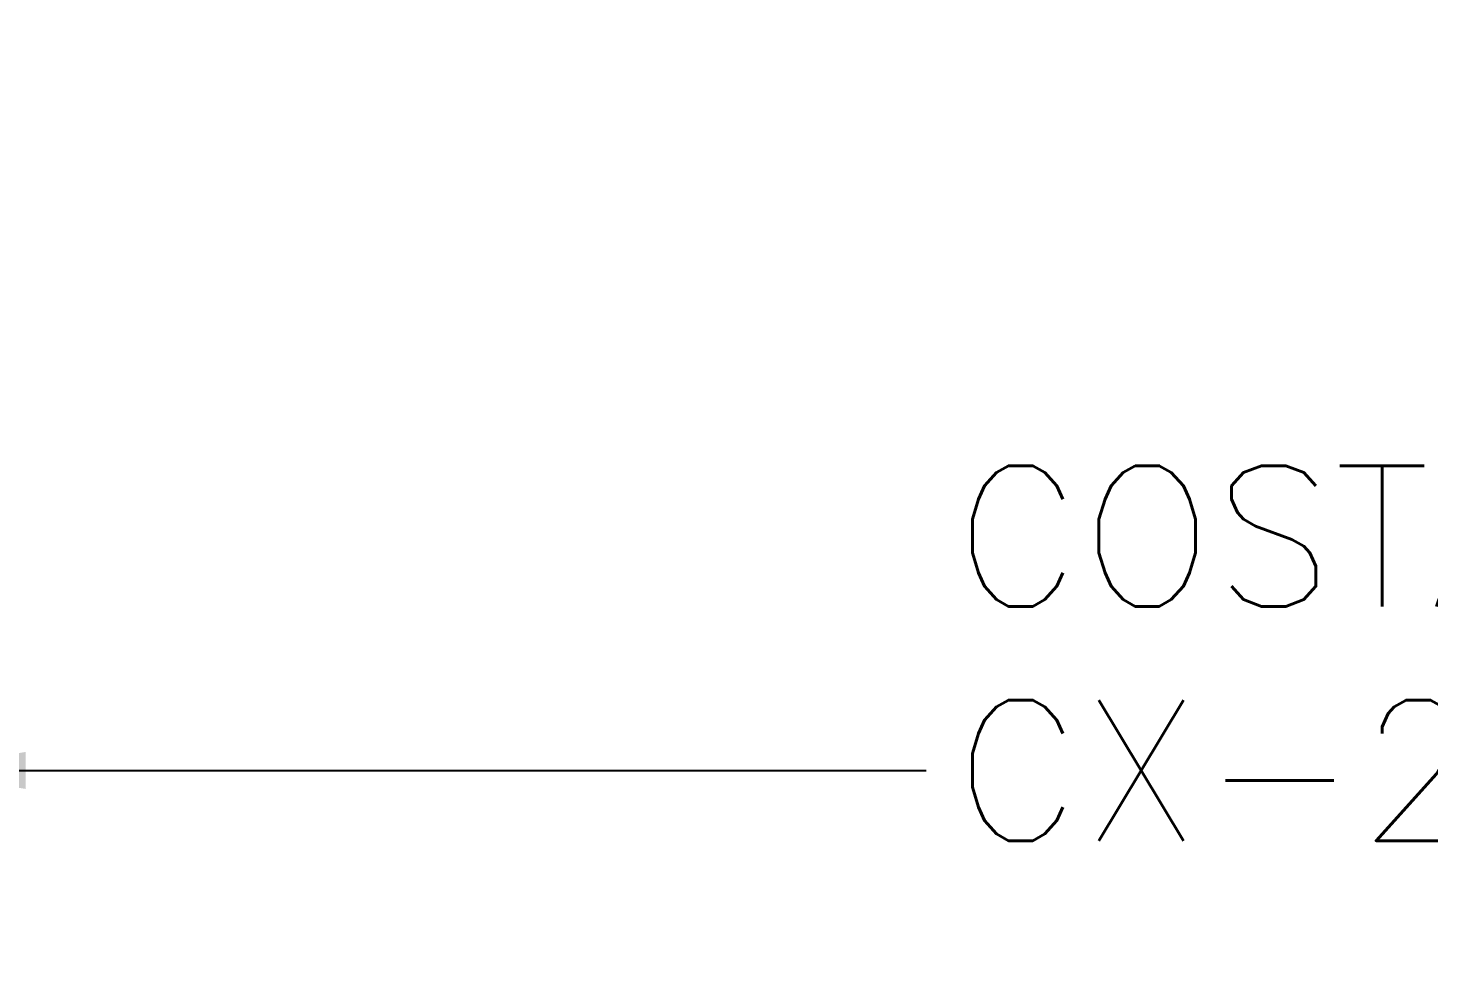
# Model space of a CAD drawing. Header units: metres. Extents: x 0 to 21025, y 0 to 14850.
# Drawn here: x 6087 to 6710, y 8564 to 8980 of the extents above; entities that cross this region are included whole.
import ezdxf

# ---------------------------------------------------------------- set-up
doc = ezdxf.new("R2010")
doc.units = ezdxf.units.M
doc.header["$LTSCALE"] = 25
doc.layers.add('SDM', color=7, linetype='Continuous')
doc.layers.add('SL1', color=8, linetype='Continuous')
doc.styles.add('ROMANS', font='ROMANS.SHX')
doc.dimstyles.new('25___1-25', dxfattribs={"dimscale": 25, "dimtxt": 2.5, "dimasz": 2, "dimexe": 1.5, "dimexo": 1, "dimgap": 0.5, "dimtad": 1, "dimzin": 12, "dimtxsty": 'ROMANS', "dimcen": 0, "dimclrd": 256, "dimclre": 256, "dimclrt": 3, "dimazin": 3, "dimtfac": 1, "dimtmove": 0, "dimatfit": 0, "dimfxl": 1, "dimlwd": -1, "dimlwe": -1, "dimarcsym": 0})

msp = doc.modelspace()

# ---------------------------------------------------------------- linework, layer by layer
at = {"layer": 'SL1'}
for radius, start, end in [(1215.5, 134.237972, 198.531491), (1170.7, 134.797453, 201.234448), (1164.35, 135.073034, 201.439244), (1158.35, 135.318064, 201.542777)]:
    msp.add_arc((7121.687, 8989.894), radius, start, end, dxfattribs=at)

# ---------------------------------------------------------------- texts
at = {"layer": 'SDM', "color": 3, "insert": (6498.735, 8618.234), "char_height": 62.5, "attachment_point": 7, "style": 'ROMANS'}
msp.add_mtext('COSTADO DA CAIXA \\PCX-2307SA-12', dxfattribs=at)

# ---------------------------------------------------------------- leaders
at = {"layer": 'SDM', "annotation_type": 0, "has_hookline": 1, "hookline_direction": 0, "text_width": 898.81}
msp.add_leader([(6035.799, 8649.463), (6486.235, 8649.484)], dimstyle='25___1-25', override={"dimgap": 0.5, "dimtad": 0}, dxfattribs=at)

doc.saveas('drawing.dxf')
